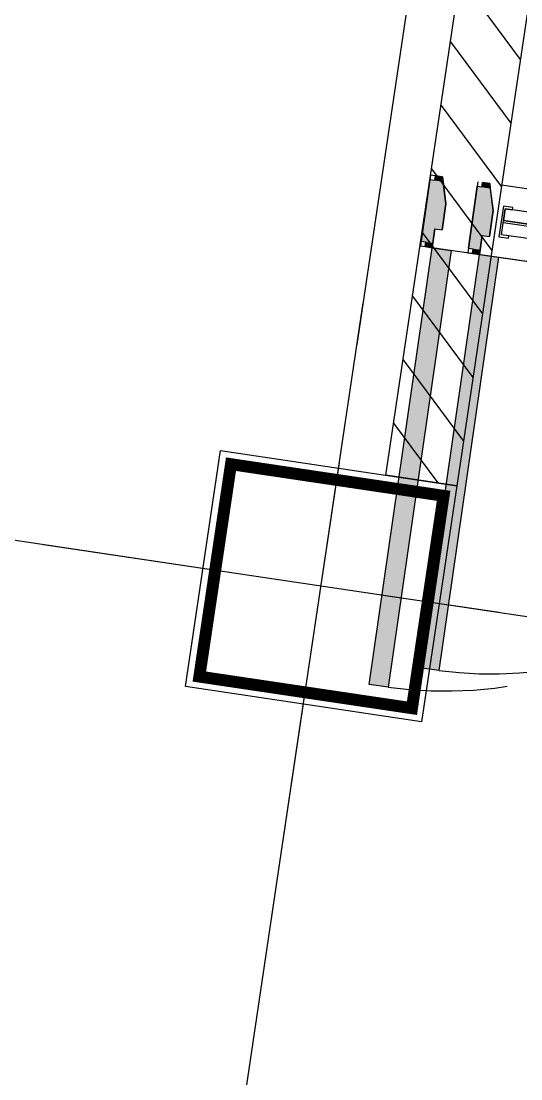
# Model space of a CAD drawing. Header units: millimetres. Extents: x 338 to 506, y 179 to 335.
# Drawn here: x 411.995 to 413.041, y 292.791 to 295.007 of the extents above; entities that cross this region are included whole.
import ezdxf

# ---------------------------------------------------------------- set-up
doc = ezdxf.new("R2010")
doc.units = ezdxf.units.MM
for name, pattern in [('CENTER', [2, 1.25, -0.25, 0.25, -0.25]), ('DASHED2', [0.375, 0.25, -0.125]), ('HIDDEN', [0.375, 0.25, -0.125])]:
    doc.linetypes.add(name, pattern=pattern)
for name, color, linetype in [('A-DOOR', 3, 'Continuous'), ('A-GLAZ', 142, 'Continuous'), ('COLUMNAS', 252, 'Continuous'), ('CUBIERTA', 254, 'Continuous'), ('EJES-COLUMNAS', 3, 'CENTER'), ('EJES_DE_COLUMNA', 255, 'DASHED2'), ('MUROS', 32, 'Continuous')]:
    doc.layers.add(name, color=color, linetype=linetype)

# ---------------------------------------------------------------- blocks, each defined once
blk = doc.blocks.new('*X915')
at = {"color": 0}
for p, q in [((114.1048, 89.7577), (113.9949, 89.6478)), ((114.2395, 89.7577), (114.0895, 89.6077)), ((114.3742, 89.7577), (114.2242, 89.6077)), ((114.5089, 89.7577), (114.3589, 89.6077)), ((114.6436, 89.7577), (114.4936, 89.6077)), ((114.7783, 89.7577), (114.6283, 89.6077)), ((114.913, 89.7577), (114.763, 89.6077)), ((115.0477, 89.7577), (114.8977, 89.6077))]:
    blk.add_line(p, q, dxfattribs=at)
blk = doc.blocks.new('*U919')
for p, q in [((0.035, 0.0047), (0.035, 0.7353)), ((0.035, 0.7353), (0.06, 0.7353)), ((0.06, 0.0047), (0.06, 0.7353)), ((0.065, 0.0047), (0.065, 0.7353)), ((0.09, 0.0047), (0.09, 0.7353)), ((0.09, 0.0047), (0.09, 0.7353)), ((0.09, 0.0047), (0.09, 0.7353)), ((0.09, 0.0047), (0.09, 0.7353)), ((0.035, 0.0047), (0.06, 0.0047)), ((0.065, 0.0047), (0.065, 0.0143))]:
    blk.add_line(p, q)
for points in [[(0.095, 0.74), (0.095, 0.72), (0.09, 0.72), (0.09, 0.7353), (0.035, 0.7353), (0.035, 0.72), (0.03, 0.72), (0.03, 0.74)], [(0.035, 0.7353), (0.06, 0.7353), (0.06, 0.655), (0.035, 0.655)], [(0.035, 0.0047), (0.06, 0.0047), (0.06, 0.0806), (0.035, 0.0806)], [(0.095, 0), (0.095, 0.02), (0.09, 0.02), (0.09, 0.0047), (0.035, 0.0047), (0.035, 0.02), (0.03, 0.02), (0.03, 0)]]:
    blk.add_lwpolyline(points, close=True)
blk = doc.blocks.new('*U1306')
at = {"color": 7, "linetype": 'Continuous'}
for p, q in [((1.875, -0.01), (1.875, 0)), ((1.89, 0), (1.89, -0.01)), ((1.875, -0.04), (1.875, -0.01)), ((1.9, -0.01), (1.9, -0.04)), ((1.86, -0.095), (1.86, -0.04)), ((1.9, -0.04), (1.9, -0.095)), ((1.8723, -0.14), (1.86, -0.095)), ((1.9, -0.095), (1.9, -0.14)), ((1.875, -0.15), (1.8723, -0.14)), ((1.89, -0.14), (1.89, -0.15))]:
    blk.add_line(p, q, dxfattribs=at)
at = {"color": 7, "linetype": 'Continuous', "extrusion": (0, 0, -1)}
for points in [[(-1.875, 0), (-1.89, -0.01), (-1.875, -0.01)], [(-1.875, 0), (-1.89, 0), (-1.89, -0.01)], [(-1.875, -0.01), (-1.9, -0.04), (-1.875, -0.04)], [(-1.875, -0.01), (-1.9, -0.01), (-1.9, -0.04)], [(-1.86, -0.04), (-1.9, -0.095), (-1.86, -0.095)], [(-1.86, -0.04), (-1.9, -0.04), (-1.9, -0.095)], [(-1.86, -0.095), (-1.9, -0.14), (-1.8723, -0.14)], [(-1.86, -0.095), (-1.9, -0.095), (-1.9, -0.14)], [(-1.8723, -0.14), (-1.89, -0.15), (-1.875, -0.15)], [(-1.8723, -0.14), (-1.89, -0.14), (-1.89, -0.15)]]:
    blk.add_solid(points, dxfattribs=at)
blk = doc.blocks.new('*U1307')
at = {"color": 7, "linetype": 'Continuous'}
for p, q in [((1.875, -0.01), (1.875, 0)), ((1.89, 0), (1.89, -0.01)), ((1.875, -0.04), (1.875, -0.01)), ((1.9, -0.01), (1.9, -0.04)), ((1.86, -0.095), (1.86, -0.04)), ((1.9, -0.04), (1.9, -0.095)), ((1.8723, -0.14), (1.86, -0.095)), ((1.9, -0.095), (1.9, -0.14)), ((1.875, -0.15), (1.8723, -0.14)), ((1.89, -0.14), (1.89, -0.15))]:
    blk.add_line(p, q, dxfattribs=at)
at = {"color": 7, "linetype": 'Continuous', "extrusion": (0, 0, -1)}
for points in [[(-1.875, 0), (-1.89, -0.01), (-1.875, -0.01)], [(-1.875, 0), (-1.89, 0), (-1.89, -0.01)], [(-1.875, -0.01), (-1.9, -0.04), (-1.875, -0.04)], [(-1.875, -0.01), (-1.9, -0.01), (-1.9, -0.04)], [(-1.86, -0.04), (-1.9, -0.095), (-1.86, -0.095)], [(-1.86, -0.04), (-1.9, -0.04), (-1.9, -0.095)], [(-1.86, -0.095), (-1.9, -0.14), (-1.8723, -0.14)], [(-1.86, -0.095), (-1.9, -0.095), (-1.9, -0.14)], [(-1.8723, -0.14), (-1.89, -0.15), (-1.875, -0.15)], [(-1.8723, -0.14), (-1.89, -0.14), (-1.89, -0.15)]]:
    blk.add_solid(points, dxfattribs=at)
blk = doc.blocks.new('*U1310')
at = {"color": 7, "linetype": 'Continuous'}
for p, q in [((1.835, 0), (1.835, 0.925)), ((1.875, 0.925), (1.875, 0))]:
    blk.add_line(p, q, dxfattribs=at)
at = {"color": 7, "linetype": 'Continuous', "extrusion": (0, 0, -1)}
for points in [[(-1.835, 0.925), (-1.875, 0), (-1.835, 0)], [(-1.835, 0.925), (-1.875, 0.925), (-1.875, 0)]]:
    blk.add_solid(points, dxfattribs=at)
blk = doc.blocks.new('*U1326')
at = {"color": 7, "linetype": 'Continuous'}
for p, q in [((1.775, -0.01), (1.775, 0)), ((1.79, 0), (1.79, -0.01)), ((1.775, -0.04), (1.775, -0.01)), ((1.8, -0.01), (1.8, -0.04)), ((1.76, -0.095), (1.76, -0.04)), ((1.8, -0.04), (1.8, -0.095)), ((1.7723, -0.14), (1.76, -0.095)), ((1.8, -0.095), (1.8, -0.14)), ((1.775, -0.15), (1.7723, -0.14)), ((1.79, -0.14), (1.79, -0.15))]:
    blk.add_line(p, q, dxfattribs=at)
at = {"color": 7, "linetype": 'Continuous', "extrusion": (0, 0, -1)}
for points in [[(-1.775, 0), (-1.79, -0.01), (-1.775, -0.01)], [(-1.775, 0), (-1.79, 0), (-1.79, -0.01)], [(-1.775, -0.01), (-1.8, -0.04), (-1.775, -0.04)], [(-1.775, -0.01), (-1.8, -0.01), (-1.8, -0.04)], [(-1.76, -0.04), (-1.8, -0.095), (-1.76, -0.095)], [(-1.76, -0.04), (-1.8, -0.04), (-1.8, -0.095)], [(-1.76, -0.095), (-1.8, -0.14), (-1.7723, -0.14)], [(-1.76, -0.095), (-1.8, -0.095), (-1.8, -0.14)], [(-1.7723, -0.14), (-1.79, -0.15), (-1.775, -0.15)], [(-1.7723, -0.14), (-1.79, -0.14), (-1.79, -0.15)]]:
    blk.add_solid(points, dxfattribs=at)
blk = doc.blocks.new('*U1327')
at = {"color": 7, "linetype": 'Continuous'}
for p, q in [((1.775, -0.01), (1.775, 0)), ((1.79, 0), (1.79, -0.01)), ((1.775, -0.04), (1.775, -0.01)), ((1.8, -0.01), (1.8, -0.04)), ((1.76, -0.095), (1.76, -0.04)), ((1.8, -0.04), (1.8, -0.095)), ((1.7723, -0.14), (1.76, -0.095)), ((1.8, -0.095), (1.8, -0.14)), ((1.775, -0.15), (1.7723, -0.14)), ((1.79, -0.14), (1.79, -0.15))]:
    blk.add_line(p, q, dxfattribs=at)
at = {"color": 7, "linetype": 'Continuous', "extrusion": (0, 0, -1)}
for points in [[(-1.775, 0), (-1.79, -0.01), (-1.775, -0.01)], [(-1.775, 0), (-1.79, 0), (-1.79, -0.01)], [(-1.775, -0.01), (-1.8, -0.04), (-1.775, -0.04)], [(-1.775, -0.01), (-1.8, -0.01), (-1.8, -0.04)], [(-1.76, -0.04), (-1.8, -0.095), (-1.76, -0.095)], [(-1.76, -0.04), (-1.8, -0.04), (-1.8, -0.095)], [(-1.76, -0.095), (-1.8, -0.14), (-1.7723, -0.14)], [(-1.76, -0.095), (-1.8, -0.095), (-1.8, -0.14)], [(-1.7723, -0.14), (-1.79, -0.15), (-1.775, -0.15)], [(-1.7723, -0.14), (-1.79, -0.14), (-1.79, -0.15)]]:
    blk.add_solid(points, dxfattribs=at)
blk = doc.blocks.new('*U1330')
at = {"color": 7, "linetype": 'Continuous'}
for p, q in [((1.735, 0), (1.735, 0.875)), ((1.775, 0.875), (1.775, 0))]:
    blk.add_line(p, q, dxfattribs=at)
at = {"color": 7, "linetype": 'Continuous', "extrusion": (0, 0, -1)}
for points in [[(-1.735, 0.875), (-1.775, 0), (-1.735, 0)], [(-1.735, 0.875), (-1.775, 0.875), (-1.775, 0)]]:
    blk.add_solid(points, dxfattribs=at)
blk = doc.blocks.new('*U920')
for points in [[(1.835, 0), (1.835, 0.925), (1.875, 0.925), (1.875, 0)], [(1.735, 0), (1.735, 0.875), (1.775, 0.875), (1.775, 0)], [(1.8, -0.01), (1.79, -0.01), (1.79, 0), (1.775, 0), (1.775, -0.04), (1.76, -0.04), (1.76, -0.095), (1.775, -0.15), (1.79, -0.15), (1.79, -0.14), (1.8, -0.14)], [(1.8, -0.01), (1.79, -0.01), (1.79, 0), (1.775, 0), (1.775, -0.04), (1.76, -0.04), (1.76, -0.095), (1.775, -0.15), (1.79, -0.15), (1.79, -0.14), (1.8, -0.14)], [(1.9, -0.01), (1.89, -0.01), (1.89, 0), (1.875, 0), (1.875, -0.04), (1.86, -0.04), (1.86, -0.095), (1.875, -0.15), (1.89, -0.15), (1.89, -0.14), (1.9, -0.14)], [(1.9, -0.01), (1.89, -0.01), (1.89, 0), (1.875, 0), (1.875, -0.04), (1.86, -0.04), (1.86, -0.095), (1.875, -0.15), (1.89, -0.15), (1.89, -0.14), (1.9, -0.14)]]:
    blk.add_lwpolyline(points, close=True)
at = {"color": 251, "linetype": 'HIDDEN'}
for points in [[(0, -0.15), (1.9, -0.15), (1.9, 0), (0, 0)], [(0, -0.15), (1.8, -0.15), (1.8, 0), (0, 0)]]:
    blk.add_lwpolyline(points, close=True, dxfattribs=at)
for centre, radius, start, end in [((1.845, 0.0296), 0.8955, 90.6398, 181.8922), ((1.745, 0.0295), 0.8455, 90.6777, 182.0024)]:
    blk.add_arc(centre, radius, start, end, dxfattribs=at)
at = {"color": 7, "linetype": 'Continuous'}
for name in ['*U1310', '*U1330', '*U1326', '*U1327', '*U1306', '*U1307']:
    blk.add_blockref(name, (0, 0), dxfattribs=at)
blk = doc.blocks.new('COLUMNAS_V3_B9')
at = {"layer": 'COLUMNAS', "color": 6}
blk.add_lwpolyline([(3083.1247, 1959.8115), (3083.6247, 1959.8115), (3083.6247, 1959.3115), (3083.1247, 1959.3115), (3083.1247, 1959.8115)], dxfattribs=at)
at = {"layer": 'COLUMNAS', "color": 6, "const_width": 0.025}
blk.add_lwpolyline([(3083.5997, 1959.3356), (3083.1497, 1959.3356), (3083.1497, 1959.7857), (3083.5997, 1959.7857)], close=True, dxfattribs=at)
blk = doc.blocks.new('EJES_ESTRUCTURALES')
at = {"layer": 'EJES_DE_COLUMNA', "color": 9, "linetype": 'CENTER'}
for p, q in [((744.96581, 131.2663), (744.96581, 199.7363)), ((661.47768, 185.14297), (759.37077, 185.14297))]:
    blk.add_line(p, q, dxfattribs=at)
blk = doc.blocks.new('COLUMNAS')
at = {"layer": 'COLUMNAS', "color": 6}
blk.add_lwpolyline([(-602.8912, 209.226), (-603.3912, 209.226), (-603.3912, 208.726), (-602.8912, 208.726), (-602.8912, 209.226)], dxfattribs=at)
at = {"layer": 'COLUMNAS', "color": 6, "const_width": 0.025}
blk.add_lwpolyline([(-603.3662, 208.7501), (-602.9162, 208.7501), (-602.9162, 209.2001), (-603.3662, 209.2001)], close=True, dxfattribs=at)
at = {"layer": 'EJES-COLUMNAS'}
for p, q in [((-603.1412, 208.3638), (-603.1412, 209.5638)), ((-603.1412, 208.3638), (-603.1412, 209.5638)), ((-602.5412, 208.976), (-603.7412, 208.976))]:
    blk.add_line(p, q, dxfattribs=at)
blk = doc.blocks.new('A$C7152A42C')
at = {"layer": 'MUROS'}
blk.add_lwpolyline([(120.26343, 89.75772), (120.26343, 89.75772), (120.45796, 89.75772), (120.45796, 89.75772), (121.00847, 89.75772), (121.00847, 89.60772), (113.99487, 89.60772), (113.99487, 89.75772)], close=True, dxfattribs=at)
at = {"color": 18}
blk.add_blockref('COLUMNAS_V3_B9', (-2969.6298, -1869.70381), dxfattribs=at)
at = {"layer": 'A-DOOR', "extrusion": (2.33163e-06, -0.000958086, 1), "rotation": 90.27887044295977}
blk.add_blockref('*U920', (114.48987, 87.85695, -0.08391), dxfattribs=at)
at = {"layer": 'A-GLAZ', "extrusion": (2.33163e-06, -0.000958086, 1), "xscale": -1, "rotation": 0.2788720030836433}
blk.add_blockref('*U919', (114.6225, 88.85761, -0.08391), dxfattribs=at)
at = {"layer": 'CUBIERTA', "xscale": -1}
blk.add_blockref('COLUMNAS', (-489.39632, -119.11823), dxfattribs=at)
at = {"layer": 'EJES_DE_COLUMNA'}
blk.add_blockref('EJES_ESTRUCTURALES', (-631.22088, -95.28525), dxfattribs=at)
at = {"layer": 'MUROS', "linetype": 'Continuous'}
blk.add_blockref('*X915', (0, 0), dxfattribs=at)

msp = doc.modelspace()

# ---------------------------------------------------------------- block references
at = {"layer": 'MUROS', "color": 32, "rotation": 81.53046525965426}
msp.add_blockref('A$C7152A42C', (484.7482, 168.0844), dxfattribs=at)

doc.saveas('drawing.dxf')
